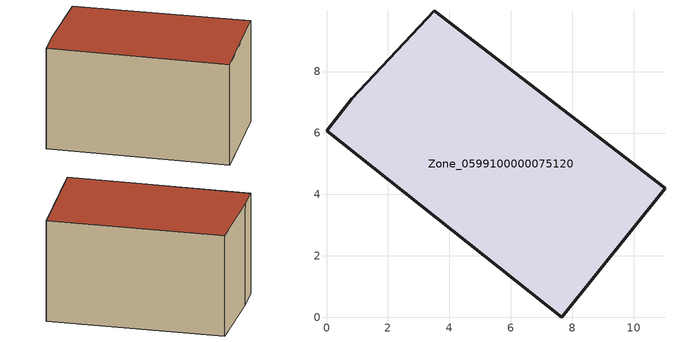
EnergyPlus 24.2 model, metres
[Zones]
Zone_0599100000075120
 floor ground (C_G): 0.83,7.11 3.5,9.98 11.02,4.21 7.66,0 0,6.08 z0.38
 wall outside (C_F): 7.66,0 11.02,4.21 3.5,9.98 0.83,7.11 0,6.08 7.66,0 z0.38:6.21
 roof outside (C_R): 3.5,9.98 0.83,7.11 0,6.08 7.66,0 11.02,4.21 z6.21
[BUILDING]
Pand.0599100000075120: North Axis=0; Terrain=City; Loads Convergence Tolerance Value=0.04; Temperature Convergence Tolerance Value=0.4; Solar Distribution=FullExterior; Maximum Number of Warmup Days=25; Minimum Number of Warmup Days=1
[Site:Location]
Rotterdam.The.Hague.AP_ZH_NLD Design_Conditions: Latitude=51.96; Longitude=4.45; Time Zone=1; Elevation=-4.5
[SITE:GROUNDTEMPERATURE:BUILDINGSURFACE]
18, 18, 18, 18, 18, 18, 18, 18, 18, 18, 18, 18
[MATERIAL] Thermal Absorptance=0.9; Solar Absorptance=0.7; Visible Absorptance=0.7
Name | Roughness | Thickness | Conductivity | Density | Specific Heat
G.TI.1975-1991 | MediumSmooth | 0.15 | 0.288461 | 540 | 1210
F.TI.1975-1991 | Rough | 0.3 | 0.230769 | 1920 | 840
R.TI.1975-1991 | MediumRough | 0.2 | 0.153846 | 1500 | 1000
[CONSTRUCTION]
C_G: G.TI.1975-1991
C_F: F.TI.1975-1991
C_R: R.TI.1975-1991
[ZONE]
Zone_0599100000075120: Type=1; Multiplier=1; Ceiling Height=Autocalculate; Volume=Autocalculate; Floor Area=autocalculate; Part of Total Floor Area=Yes
[ZONEINFILTRATION:DESIGNFLOWRATE]
Infil_Zone_0599100000075120: Zone or ZoneList or Space or SpaceList=Zone_0599100000075120; Schedule=AlwaysOn; Design Flow Rate Calculation Method=Flow/Area; Flow Rate per Floor Area=0.003; Constant Term Coefficient=1; Temperature Term Coefficient=0; Velocity Term Coefficient=0; Velocity Squared Term Coefficient=0
[HVACTEMPLATE:ZONE:IDEALLOADSAIRSYSTEM]
Zone_0599100000075120: Maximum Heating Supply Air Temperature=50; Minimum Cooling Supply Air Temperature=13; Maximum Heating Supply Air Humidity Ratio=0.0156; Minimum Cooling Supply Air Humidity Ratio=0.0077; Heating Limit=NoLimit; Cooling Limit=NoLimit; Dehumidification Control Type=ConstantSensibleHeatRatio; Cooling Sensible Heat Ratio=0.7; Dehumidification Setpoint=60; Humidification Control Type=None; Humidification Setpoint=30; Outdoor Air Method=None; Outdoor Air Flow Rate per Person=0.00944; Outdoor Air Flow Rate per Zone Floor Area=0; Outdoor Air Flow Rate per Zone=0; Demand Controlled Ventilation Type=None; Outdoor Air Economizer Type=NoEconomizer; Heat Recovery Type=None; Sensible Heat Recovery Effectiveness=0.7; Latent Heat Recovery Effectiveness=0.65
[ZONECONTROL:THERMOSTAT]
ThermostatControl_Zone_0599100000075120: Zone or ZoneList=Zone_0599100000075120; Control Type Schedule=DualSetpointControlType; Control 1=Thermostat_Zone_0599100000075120; Temperature Difference Between Cutout And Setpoint=0
[THERMOSTATSETPOINT:DUALSETPOINT]
Thermostat_Zone_0599100000075120: Heating Setpoint Temperature Schedule=HeatingSetpoint_Zone_0599100000075120; Cooling Setpoint Temperature Schedule=CoolingSetpoint_Zone_0599100000075120
[SCHEDULE:COMPACT]
HeatingSetpoint_Zone_0599100000075120: Through: 12/31, For: AllDays, Until: 24:00, 21
CoolingSetpoint_Zone_0599100000075120: Through: 12/31, For: AllDays, Until: 24:00, 24
DualSetpointControlType: Through: 12/31, For: AllDays, Until: 24:00, 4
AlwaysOn: Through: 12/31, For: AllDays, Until: 24:00, 1
